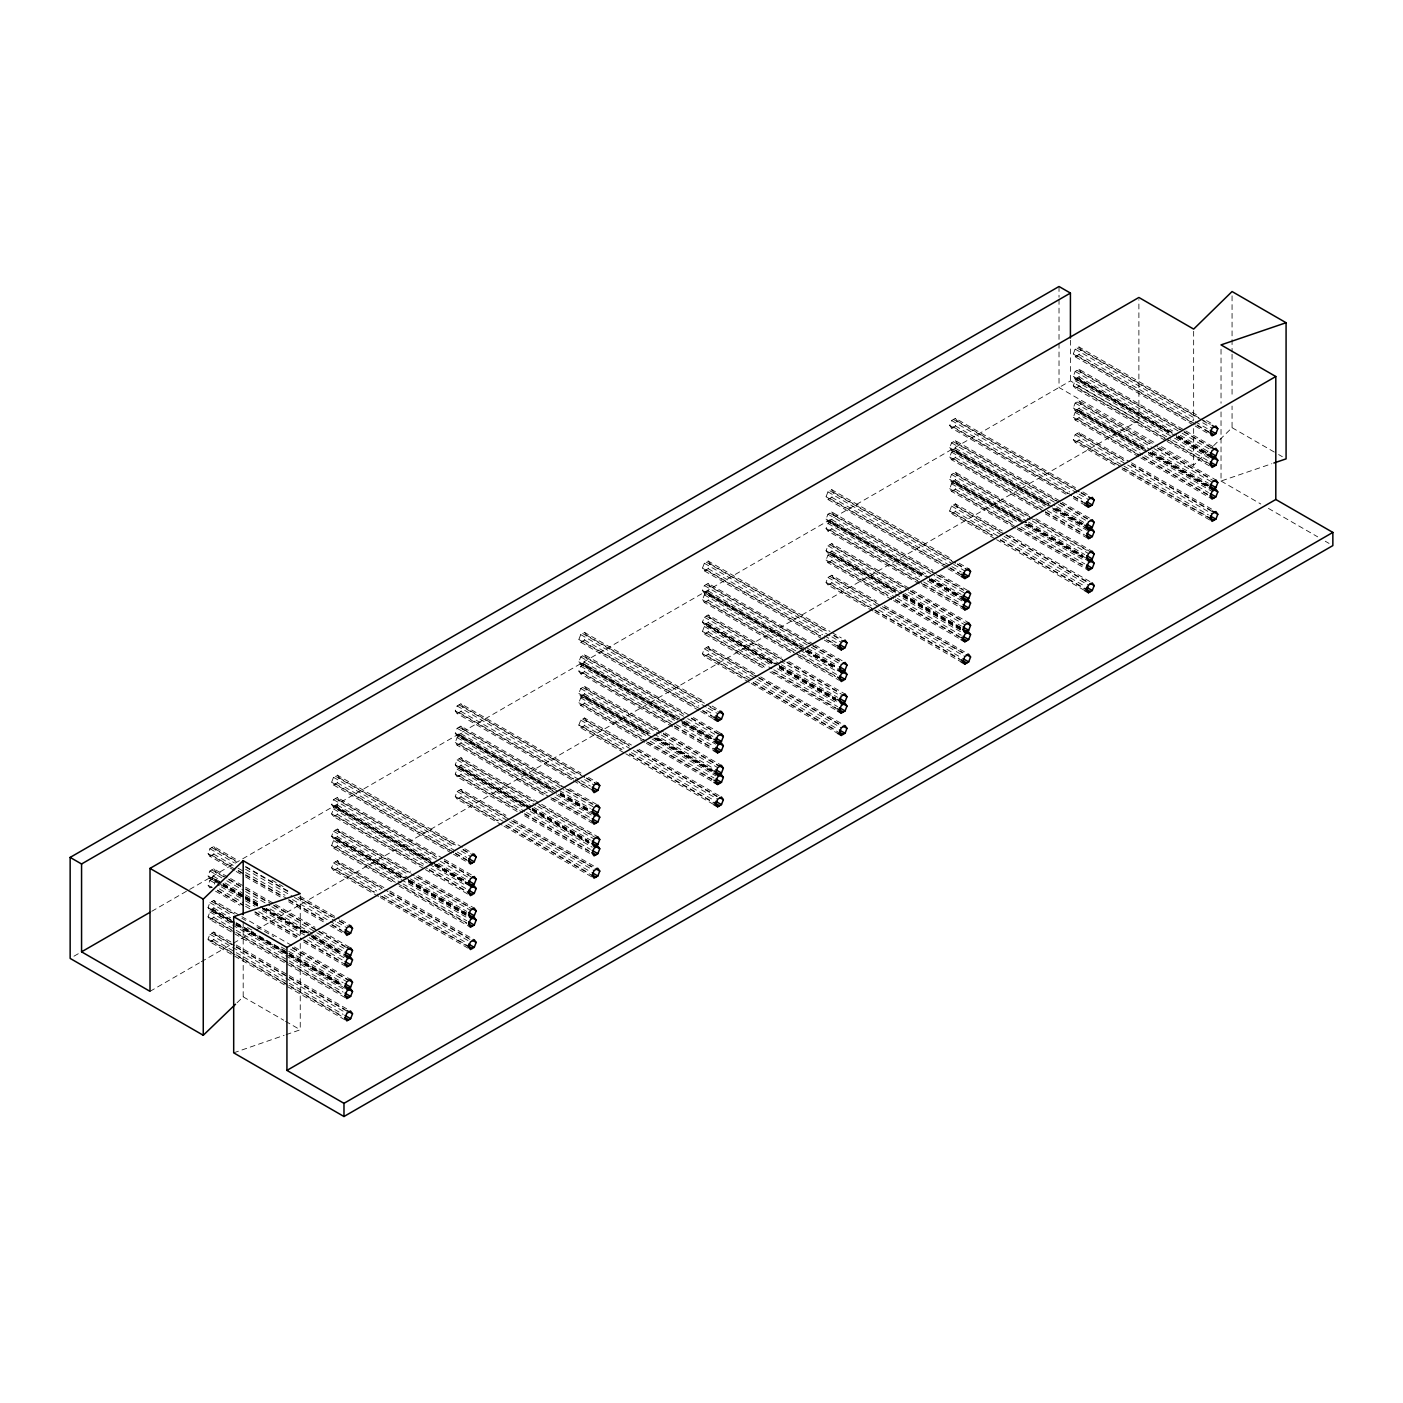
<?xml version="1.0" encoding="UTF-8"?>
<svg xmlns="http://www.w3.org/2000/svg" width="1403" height="1403" viewBox="0 0 1403 1403"><rect width="100%" height="100%" fill="white"/><g stroke="black" fill="none" stroke-linecap="round" stroke-linejoin="round"><path stroke-width="0.75" stroke-dasharray="5 3.75" d="M234.301 870.386L209.924 856.304L208.012 853.603L209.924 848.71L213.73 846.5L238.107 860.583M209.924 856.304L213.73 854.111L215.624 849.218L213.73 846.5M219.306 884.03L209.924 878.611L208.012 875.91L209.924 871.017L213.73 868.808L228.724 877.471M211.818 886.836L209.924 887.924L208.012 885.223L209.924 880.33L213.73 878.12L221.236 882.452M209.924 878.611L213.73 876.419L215.624 871.526L213.73 868.808M214.361 884.1L215.624 880.838L213.73 878.12M344.963 988.203L209.924 910.231L208.012 907.531L209.924 902.638L213.73 900.445L239.983 915.598M344.963 997.515L209.924 919.544L208.012 916.843L209.924 911.95L213.73 909.74L234.354 921.666M209.924 910.231L213.73 908.039L215.624 903.146L213.73 900.445M209.924 919.544L213.73 917.352L215.624 912.459L213.73 909.74M344.963 1019.823L209.924 941.851L208.012 939.151L209.924 934.258L213.73 932.066L234.354 943.973M209.924 941.851L213.73 939.659L215.624 934.766L213.73 932.066M451.696 853.164L333.528 784.943L331.634 782.243L333.528 777.332L337.334 775.14L462.99 847.693M333.528 784.943L337.334 782.751L339.228 777.841L337.334 775.14M432.931 864.651L333.528 807.251L331.634 804.55L333.528 799.64L337.334 797.448L442.366 858.092M423.566 868.545L333.528 816.564L331.634 813.863L333.528 808.952L337.334 806.76L434.86 863.073M333.528 807.251L337.334 805.059L339.228 800.166L337.334 797.448M333.528 816.564L337.334 814.371L339.228 809.461L337.334 806.76M401.048 877.857L333.528 838.871L331.634 836.17L333.528 831.26L337.334 829.068L410.483 871.298M391.665 881.75L333.528 848.184L331.634 845.483L333.528 840.572L337.334 838.38L408.606 879.541M333.528 838.871L337.334 836.679L339.228 831.786L337.334 829.068M333.528 848.184L337.334 845.991L339.228 841.081L337.334 838.38M378.547 896.482L333.528 870.491L331.634 867.791L333.528 862.88L337.334 860.688L387.982 889.923M333.528 870.491L337.334 868.299L339.228 863.406L337.334 860.688M571.547 779.63L457.132 713.583L455.238 710.883L457.132 705.972L460.938 703.78L580.982 773.088M457.132 713.583L460.938 711.391L462.85 706.481L460.938 703.78M556.553 793.291L457.132 735.891L455.238 733.19L457.132 728.28L460.938 726.088L562.217 784.558M543.417 795.01L457.132 745.203L455.238 742.503L457.132 737.592L460.938 735.4L558.464 791.713M457.132 735.891L460.938 733.699L462.85 728.788L460.938 726.088M457.132 745.203L460.938 743.011L462.85 738.101L460.938 735.4M524.652 806.497L457.132 767.511L455.238 764.81L457.132 759.9L460.938 757.708L539.717 803.182M517.163 811.478L457.132 776.824L455.238 774.123L457.132 769.212L460.938 767.02L530.334 807.093M457.132 767.511L460.938 765.319L462.85 760.408L460.938 757.708M457.132 776.824L460.938 774.631L462.85 769.721L460.938 767.02M502.151 825.122L457.132 799.131L455.238 796.43L457.132 791.52L460.938 789.328L505.957 815.318M457.132 799.131L460.938 796.939L462.85 792.029L460.938 789.328M698.904 710.444L580.737 642.223L578.843 639.505L580.737 634.612L584.542 632.42L704.587 701.71M580.737 642.223L584.542 640.014L586.454 635.121L584.542 632.42M674.527 718.669L580.737 664.531L578.843 661.813L580.737 656.92L584.542 654.727L691.451 716.442M672.651 726.894L580.737 673.843L578.843 671.125L580.737 666.232L584.542 664.04L682.086 720.335M580.737 664.531L584.542 662.339L586.454 657.428L584.542 654.727M580.737 673.843L584.542 671.634L586.454 666.741L584.542 664.04M652.009 737.294L580.737 696.151L578.843 693.433L580.737 688.54L584.542 686.348L663.321 731.822M644.521 742.275L580.737 705.463L578.843 702.745L580.737 697.852L584.542 695.66L650.203 733.559M580.737 696.151L584.542 693.959L586.454 689.048L584.542 686.348M580.737 705.463L584.542 703.254L586.454 698.361L584.542 695.66M623.879 752.674L580.737 727.771L578.843 725.053L580.737 720.16L584.542 717.968L631.438 745.028M580.737 727.771L584.542 725.579L586.454 720.668L584.542 717.968M822.509 639.066L704.359 570.846L702.447 568.145L704.359 563.252L708.164 561.042L830.067 631.438M704.359 570.846L708.164 568.653L710.058 563.76L708.164 561.042M803.761 650.554L704.359 593.153L702.447 590.453L704.359 585.56L708.164 583.367L813.196 643.995M790.626 652.29L704.359 602.466L702.447 599.765L704.359 594.872L708.164 592.662L805.69 648.975M704.359 593.153L708.164 590.961L710.058 586.068L708.164 583.367M704.359 602.466L708.164 600.274L710.058 595.381L708.164 592.662M771.878 663.759L704.359 624.791L702.447 622.073L704.359 617.18L708.164 614.988L781.313 657.218M762.495 667.67L704.359 634.086L702.447 631.385L704.359 626.492L708.164 624.282L779.437 665.443M704.359 624.791L708.164 622.581L710.058 617.688L708.164 614.988M704.359 634.086L708.164 631.894L710.058 627.001L708.164 624.282M749.36 682.384L704.359 656.411L702.447 653.693L704.359 648.8L708.164 646.608L758.795 675.843M704.359 656.411L708.164 654.201L710.058 649.308L708.164 646.608M946.131 567.706L827.963 499.486L826.051 496.785L827.963 491.874L831.769 489.682L951.795 558.99M827.963 499.486L831.769 497.293L833.663 492.383L831.769 489.682M921.736 575.949L827.963 521.793L826.051 519.092L827.963 514.199L831.769 511.99L933.048 570.477M964.878 610.165L827.963 531.106L826.051 528.405L827.963 523.494L831.769 521.302L929.295 577.615M827.963 521.793L831.769 519.601L833.663 514.708L831.769 511.99M827.963 531.106L831.769 528.913L833.663 524.003L831.769 521.302M895.482 592.399L827.963 553.413L826.051 550.713L827.963 545.82L831.769 543.61L910.547 589.102M891.729 599.555L827.963 562.726L826.051 560.025L827.963 555.114L831.769 552.922L901.164 592.995M827.963 553.413L831.769 551.221L833.663 546.328L831.769 543.61M827.963 562.726L831.769 560.534L833.663 555.623L831.769 552.922M872.982 611.024L827.963 585.033L826.051 582.333L827.963 577.44L831.769 575.23L876.77 601.221M827.963 585.033L831.769 582.841L833.663 577.948L831.769 575.23M1065.982 494.172L951.567 428.125L949.673 425.425L951.567 420.514L955.373 418.322L1075.417 487.63M951.567 428.125L955.373 425.933L957.267 421.023L955.373 418.322M1045.34 504.571L951.567 450.433L949.673 447.732L951.567 442.822L955.373 440.63L1060.405 501.274M1037.852 509.552L951.567 459.746L949.673 457.045L951.567 452.134L955.373 449.942L1049.146 504.08M951.567 450.433L955.373 448.241L957.267 443.33L955.373 440.63M951.567 459.746L955.373 457.553L957.267 452.643L955.373 449.942M1022.84 523.196L951.567 482.053L949.673 479.352L951.567 474.442L955.373 472.25L1028.522 514.48M1015.334 528.177L951.567 491.366L949.673 488.665L951.567 483.754L955.373 481.562L1026.645 522.705M951.567 482.053L955.373 479.861L957.267 474.951L955.373 472.25M951.567 491.366L955.373 489.173L957.267 484.263L955.373 481.562M994.709 538.577L951.567 513.673L949.673 510.973L951.567 506.062L955.373 503.87L1002.268 530.948M951.567 513.673L955.373 511.481L957.267 506.571L955.373 503.87M1193.339 424.986L1075.172 356.765L1073.277 354.047L1075.172 349.154L1078.977 346.962L1199.021 416.253M1075.172 356.765L1078.977 354.556L1080.889 349.663L1078.977 346.962M1168.962 433.211L1075.172 379.073L1073.277 376.372L1075.172 371.462L1078.977 369.27L1184.009 429.914M1165.209 440.349L1075.172 388.385L1073.277 385.667L1075.172 380.774L1078.977 378.582L1176.503 434.895M1075.172 379.073L1078.977 376.881L1080.889 371.97L1078.977 369.27M1075.172 388.385L1078.977 386.176L1080.889 381.283L1078.977 378.582M1146.444 451.836L1075.172 410.693L1073.277 407.992L1075.172 403.082L1078.977 400.89L1157.756 446.364M1138.938 456.817L1075.172 420.006L1073.277 417.287L1075.172 412.394L1078.977 410.202L1144.62 448.101M1075.172 410.693L1078.977 408.501L1080.889 403.59L1078.977 400.89M1075.172 420.006L1078.977 417.796L1080.889 412.903L1078.977 410.202M1114.561 465.042L1075.172 442.313L1073.277 439.613L1075.172 434.702L1078.977 432.51L1129.625 461.745M1075.172 442.313L1078.977 440.121L1080.889 435.211L1078.977 432.51M1161.403 446.61L1193.655 465.235L1212.087 447.206M1213.63 445.698L1232.062 427.687L1232.062 406.063M237.054 1002.759L243.193 996.831L243.193 921.21M73.938 956.215L79.638 952.935M151.77 911.301L1070.419 380.914L1138.885 420.426L1138.885 299.628M150.016 991.342L199.366 962.861M201.26 961.756L231.635 944.237M233.529 943.132L254.417 931.083M256.311 929.979L1138.885 420.426M233.687 1052.829L284.107 1035.361M286.124 1034.66L300.242 1029.784L300.242 943.342M1221.031 411.886L1221.031 481.036L1271.837 463.709M1232.062 427.687L1276.765 453.485M1278.624 454.554L1282.342 456.712M1206.527 420.584L1214.016 424.916M1080.889 349.663L1199.039 417.884M1200.915 418.971L1210.298 424.372M1077.083 348.049L1200.863 419.532M1202.739 420.602L1210.245 424.934M1075.172 349.154L1195.216 418.462M1202.722 422.794L1212.087 428.196M1078.977 354.556L1193.392 420.619M1195.268 421.707L1208.404 429.283M1077.083 355.661L1195.233 423.881M1197.11 424.969L1210.245 432.545M1073.277 354.047L1195.181 424.443M1197.057 425.53L1210.193 433.106M1195.216 426.056L1212.087 435.807M1185.886 430.984L1214.016 447.241M1080.889 371.97L1182.168 430.44M1184.044 431.528L1210.298 446.698M1077.083 370.357L1182.115 431.002M1183.992 432.089L1213.998 449.416M1075.172 371.462L1180.204 432.106M1182.08 433.194L1212.087 450.521M1078.977 376.881L1172.768 431.019M1180.256 435.351L1208.404 451.591M1178.38 435.965L1208.404 453.292M1077.083 377.968L1176.486 435.368M1178.362 436.438L1210.245 454.853M1073.277 376.372L1170.803 432.668M1178.31 436.999L1210.193 455.414M1080.889 381.283L1174.662 435.421M1176.538 436.508L1208.421 454.923M1077.083 379.669L1168.98 432.738M1176.486 437.07L1212.122 457.641M1176.451 437.543L1212.087 458.115M1075.172 380.774L1172.715 437.087M1174.574 438.157L1212.087 459.816M1078.977 386.176L1170.891 439.244M1172.768 440.332L1208.404 460.903M1077.083 387.281L1210.245 464.165M1073.277 385.667L1210.193 464.726M1167.086 441.436L1212.087 467.427M1153.827 442.243L1059.019 387.491L1059.019 342.367M1221.031 481.036L1260.823 504.01M1268.417 508.395L1317.68 536.84M1325.274 541.225L1329.062 543.417M1159.632 447.452L1215.892 479.931M1080.889 403.59L1150.285 443.664M1157.773 447.995L1210.298 478.318M1077.083 401.977L1150.232 444.225M1157.721 448.557L1213.998 481.036M1075.172 403.082L1152.073 447.487M1153.95 448.557L1212.087 482.141M1078.977 408.501L1150.25 449.644M1152.126 450.731L1208.404 483.211M1152.126 452.432L1208.404 484.912M1077.083 409.588L1144.602 448.574M1152.109 452.906L1210.245 486.473M1073.277 407.992L1148.303 451.292M1150.179 452.38L1210.193 487.034M1080.889 412.903L1142.779 448.644M1150.285 452.976L1208.421 486.543M1077.083 411.289L1146.479 451.363M1148.355 452.45L1212.122 489.261M1148.32 452.923L1212.087 489.735M1075.172 412.394L1140.814 450.293M1148.32 454.625L1212.087 491.436M1078.977 417.796L1142.744 454.625M1144.62 455.712L1208.404 492.523M1077.083 418.901L1140.849 455.712M1142.726 456.799L1210.245 495.785M1073.277 417.287L1140.797 456.273M1142.673 457.36L1210.193 496.346M1140.814 457.904L1212.087 499.047M1131.502 462.832L1214.016 510.482M1080.889 435.211L1124.013 460.114M1131.52 464.446L1210.298 509.938M1077.083 433.597L1123.961 460.675M1131.467 465.007L1213.998 512.656M1075.172 434.702L1125.82 463.937M1127.696 465.024L1212.087 513.761M1078.977 440.121L1122.119 465.024M1123.996 466.112L1208.404 514.831M1077.083 441.208L1122.084 467.199M1123.961 468.286L1210.245 518.093M1073.277 439.613L1120.173 466.673M1122.032 467.76L1210.193 518.654M1122.067 469.374L1212.087 521.355M1082.906 491.962L1090.412 496.294M957.267 421.023L1079.188 491.418M1081.064 492.488L1086.694 495.75M953.461 419.427L1079.135 491.979M1081.011 493.049L1086.641 496.311M951.567 420.514L1077.241 493.067M1079.117 494.154L1088.482 499.573M955.373 425.933L1069.787 491.979M1077.294 496.311L1084.782 500.643M953.461 427.021L1071.629 495.241M1073.505 496.329L1082.888 501.748M949.673 425.425L1071.576 495.803M1073.453 496.89L1086.588 504.466M1073.488 498.503L1084.729 505.01M1062.281 502.362L1092.288 519.689M957.267 443.33L1058.563 501.818M1060.422 502.888L1090.447 520.215M953.461 441.735L1058.511 502.362M1060.387 503.449L1090.394 520.776M951.567 442.822L1056.599 503.467M1058.476 504.554L1088.482 521.881M955.373 448.241L1054.775 505.624M1056.652 506.711L1084.782 522.951M1056.652 508.412L1082.906 523.582M953.461 449.328L1049.128 504.554M1056.634 508.886L1082.888 524.056M949.673 447.732L1052.829 507.29M1054.705 508.377L1086.588 526.774M957.267 452.643L1047.304 504.624M1054.81 508.956L1082.941 525.196M953.461 451.047L1051.005 507.342M1052.881 508.43L1082.888 525.757M1052.846 508.903L1084.729 527.318M951.567 452.134L1045.34 506.273M1052.846 510.604L1088.482 531.193M955.373 457.553L1045.393 509.535M1047.269 510.604L1084.782 532.263M953.461 458.641L1043.499 510.622M1045.375 511.709L1082.888 533.368M949.673 457.045L1043.446 511.183M1045.323 512.27L1086.588 536.086M1045.34 513.884L1088.482 538.787M1036.028 518.812L1092.288 551.309M957.267 474.951L1032.292 518.268M1034.169 519.356L1090.447 551.835M953.461 473.355L1090.394 552.396M951.567 474.442L1030.346 519.934M1032.222 521.004L1088.482 553.501M955.373 479.861L1026.645 521.004M1028.522 522.091L1084.782 554.571M1028.522 523.793L1082.906 555.202M953.461 480.948L1026.61 523.196M1028.487 524.266L1082.888 555.676M949.673 479.352L1020.946 520.495M1028.434 524.827L1086.588 558.394M957.267 484.263L1024.786 523.249M1026.663 524.336L1082.941 556.816M953.461 482.667L1019.122 520.566M1026.61 524.897L1082.888 557.377M1024.716 524.284L1088.482 561.095M951.567 483.754L1017.21 521.653M1024.716 525.985L1084.729 560.639M955.373 489.173L1013.51 522.74M1021.016 527.072L1084.782 563.883M953.461 490.261L1011.616 523.828M1019.122 528.159L1082.888 564.988M949.673 488.665L1015.316 526.563M1017.193 527.651L1086.588 567.706M1017.21 529.264L1088.482 570.407M1009.757 535.28L1092.288 582.929M957.267 506.571L1004.162 533.649M1006.039 534.736L1088.57 582.385M953.461 504.975L1004.11 534.21M1005.986 535.297L1090.394 584.016M951.567 506.062L1002.216 535.297M1004.092 536.384L1088.482 585.121M955.373 511.481L1000.392 537.472M1002.268 538.542L1084.782 586.191M953.461 512.569L992.85 535.315M1000.357 539.646L1082.888 587.296M949.673 510.973L992.798 535.876M1000.304 540.208L1086.588 590.014M996.586 539.664L1084.729 590.558M959.301 563.322L968.684 568.741M833.663 492.383L955.583 562.778M957.46 563.866L966.825 569.267M829.857 490.787L955.531 563.34M957.407 564.427L966.79 569.828M827.963 491.874L951.743 563.357M953.619 564.427L964.878 570.933M831.769 497.293L949.919 565.514M951.795 566.602L961.178 572.003M829.857 498.398L948.025 566.619M949.901 567.689L959.284 573.108M826.051 496.785L947.972 567.163M949.849 568.25L962.984 575.826M948.007 568.794L961.125 576.37M940.554 574.809L968.684 591.049M833.663 514.708L936.818 574.265M938.695 575.335L963.089 589.418M829.857 513.095L934.889 573.739M936.766 574.809L966.79 592.136M827.963 514.199L934.872 575.914M936.748 577.001L964.878 593.241M831.769 519.601L925.542 573.739M934.924 579.158L961.178 594.328M931.171 578.702L959.301 594.942M829.857 520.706L923.648 574.844M931.136 579.176L959.284 595.416M826.051 519.092L927.348 577.562M929.224 578.65L962.984 598.134M833.663 524.003L921.824 574.914M929.33 579.246L959.336 596.556M829.857 522.407L921.771 575.458M929.277 579.79L959.284 597.117M929.242 580.281L961.125 598.678M827.963 523.494L919.859 576.563M927.365 580.895L963.002 601.466M831.769 528.913L921.789 580.895M923.665 581.964L961.178 603.623M829.857 530.018L921.771 583.069M923.648 584.157L963.037 606.903M826.051 528.405L919.842 582.543M921.718 583.63L962.984 607.446M912.406 590.172L968.684 622.669M833.663 546.328L908.688 589.628M910.565 590.716L963.089 621.038M829.857 544.715L908.635 590.189M910.512 591.277L966.79 623.756M827.963 545.82L901.112 588.05M908.618 592.382L964.878 624.861M831.769 551.221L903.041 592.364M904.917 593.451L961.178 625.948M903.041 594.083L961.178 627.65M829.857 552.326L901.129 593.469M903.006 594.556L963.037 629.21M826.051 550.713L895.447 590.786M902.953 595.118L962.984 629.754M833.663 555.623L895.552 591.364M903.058 595.696L961.213 629.263M829.857 554.027L895.5 591.926M903.006 596.257L964.913 631.999M902.988 596.731L964.878 632.472M827.963 555.114L893.606 593.031M895.482 594.1L961.125 631.999M831.769 560.534L895.535 597.345M897.411 598.432L961.178 635.243M829.857 561.638L893.641 598.45M895.5 599.537L959.284 636.348M826.051 560.025L887.959 595.766M895.447 600.081L962.984 639.066M893.606 600.624L961.125 639.61M884.276 605.552L968.684 654.289M833.663 577.948L876.805 602.852M884.311 607.183L963.089 652.658M829.857 576.335L880.505 605.57M882.382 606.657L966.79 655.376M827.963 577.44L878.594 606.675M880.47 607.745L964.878 656.481M831.769 582.841L871.158 605.587M878.646 609.919L961.178 657.569M829.857 583.946L872.999 608.849M874.876 609.937L959.284 658.656M826.051 582.333L872.947 609.411M874.823 610.48L962.984 661.374M874.858 612.111L961.125 661.918M831.944 632.525L841.326 637.927M710.058 563.76L826.349 630.894M833.856 635.226L839.468 638.47M706.253 562.147L826.297 631.455M833.803 635.787L843.168 641.189M704.359 563.252L830.015 635.805M831.891 636.874L841.274 642.293M708.164 568.653L822.561 634.717M824.438 635.787L837.573 643.381M706.253 569.758L820.667 635.805M828.173 640.136L835.679 644.468M702.447 568.145L824.368 638.54M826.244 639.61L839.362 647.204M824.385 640.154L837.521 647.73M815.073 645.082L845.08 662.409M710.058 586.068L811.337 644.538M813.214 645.626L839.468 660.778M706.253 584.455L843.168 663.514M704.359 585.56L809.391 646.204M811.267 647.274L841.274 664.601M708.164 590.961L805.69 647.274M807.567 648.361L837.573 665.688M807.567 650.063L835.697 666.302M706.253 592.066L805.655 649.449M807.532 650.536L835.679 666.776M702.447 590.453L799.991 646.765M807.479 651.097L839.362 669.512M710.058 595.381L803.831 649.519M805.708 650.606L835.714 667.933M706.253 593.767L803.779 650.08M805.655 651.167L835.679 668.494M805.638 651.641L835.644 668.968M704.359 594.872L798.132 649.01M800.008 650.098L835.644 670.669M708.164 600.274L800.061 653.342M801.937 654.412L837.573 675.001M706.253 601.378L798.167 654.429M800.043 655.517L835.679 676.088M702.447 599.765L794.361 652.833M796.238 653.903L835.627 676.649M798.132 656.622L839.397 680.437M788.802 661.55L845.08 694.029M710.058 617.688L785.084 661.006M786.96 662.076L839.468 692.398M706.253 616.075L785.031 661.567M786.908 662.637L843.168 695.134M704.359 617.18L841.274 696.221M708.164 622.581L779.437 663.742M781.313 664.812L837.573 697.309M781.313 666.53L835.697 697.922M706.253 623.686L777.525 664.829M779.402 665.916L835.679 698.396M702.447 622.073L777.472 665.39M779.349 666.478L839.362 701.132M710.058 627.001L771.948 662.725M779.454 667.056L835.714 699.553M706.253 625.387L771.896 663.286M779.402 667.618L835.679 700.115M779.384 668.091L839.397 702.745M704.359 626.492L770.001 664.391M777.508 668.722L835.644 702.289M708.164 631.894L771.931 668.722M773.807 669.792L837.573 706.621M706.253 632.999L764.389 666.565M773.772 671.984L835.679 707.708M702.447 631.385L764.354 667.126M771.843 671.458L839.362 710.444M770.001 672.002L837.521 710.97M760.672 676.912L845.08 725.649M710.058 649.308L756.954 676.369M758.83 677.456L839.468 724.018M706.253 647.695L756.901 676.93M758.777 678.017L843.168 726.754M704.359 648.8L754.989 678.035M756.866 679.122L841.274 727.841M708.164 654.201L753.165 680.192M755.042 681.279L837.573 728.929M706.253 655.306L751.271 681.297M753.148 682.384L835.679 730.016M702.447 653.693L745.589 678.596M753.095 682.928L839.362 732.752M751.236 683.471L837.521 733.278M712.093 706.042L721.475 711.461M586.454 635.121L704.622 703.341M706.481 704.429L715.863 709.83M582.648 633.507L702.693 702.815M710.181 707.147L719.564 712.566M580.737 634.612L706.41 707.165M708.287 708.252L717.67 713.653M584.542 640.014L698.957 706.077M706.463 710.409L713.969 714.741M582.648 641.118L700.816 709.339M702.693 710.427L712.058 715.828M578.843 639.505L695.134 706.656M702.64 710.988L715.758 718.564M700.781 711.514L713.917 719.108M693.328 717.529L721.475 733.769M586.454 657.428L683.98 713.741M691.486 718.073L719.616 734.313M582.648 655.815L683.927 714.302M691.433 718.634L719.564 734.874M580.737 656.92L685.786 717.564M687.663 718.652L717.67 735.961M584.542 662.339L683.962 719.721M685.839 720.809L713.969 737.049M683.962 721.423L712.093 737.662M582.648 663.426L682.051 720.826M683.927 721.896L712.058 738.153M578.843 661.813L678.245 719.213M680.122 720.3L712.005 738.697M586.454 666.741L676.474 718.722M683.98 723.054L712.11 739.293M582.648 665.127L680.174 721.44M682.051 722.527L712.058 739.855M682.033 723.001L712.04 740.328M580.737 666.232L674.527 720.37M682.033 724.702L715.793 744.204M584.542 671.634L674.58 723.615M676.456 724.702L713.969 746.361M582.648 672.739L672.668 724.72M674.545 725.807L712.058 747.448M578.843 671.125L672.616 725.281M674.492 726.351L715.758 750.184M674.527 727.982L713.917 750.728M665.197 732.91L721.475 765.389M586.454 689.048L661.479 732.366M663.356 733.453L719.616 765.933M582.648 687.435L661.427 732.927M663.303 733.997L719.564 766.494M580.737 688.54L659.515 734.015M661.392 735.102L717.67 767.581M584.542 693.959L652.062 732.927M653.938 734.015L713.969 768.669M657.691 737.89L712.093 769.282M582.648 695.046L648.291 732.945M657.674 738.364L712.058 769.773M578.843 693.433L648.239 733.506M655.745 737.838L715.758 772.492M586.454 698.361L648.344 734.102M655.85 738.434L712.11 770.913M582.648 696.747L652.044 736.821M653.921 737.908L712.058 771.475M653.886 738.381L713.917 773.035M580.737 697.852L650.15 737.908M652.009 738.995L715.793 775.824M584.542 703.254L642.697 736.838M650.203 741.17L713.969 777.981M582.648 704.359L646.415 741.17M648.291 742.257L712.058 779.086M578.843 702.745L715.758 781.804M646.397 743.362L713.917 782.348M638.944 749.36L721.475 797.009M586.454 720.668L629.596 745.572M637.085 749.904L719.616 797.553M582.648 719.055L629.544 746.133M637.032 750.465L719.564 798.114M580.737 720.16L631.385 749.395M633.262 750.482L717.67 799.201M584.542 725.579L623.932 748.308M631.438 752.639L712.093 799.201M582.648 726.666L622.038 749.412M629.544 753.744L712.058 801.394M578.843 725.053L621.985 749.974M629.491 754.305L715.758 804.112M625.756 753.762L713.917 804.656M588.488 777.42L597.853 782.821M462.85 706.481L584.753 776.876M586.629 777.946L596.012 783.365M459.044 704.885L584.7 777.42M586.577 778.507L595.959 783.926M457.132 705.972L577.177 775.28M584.683 779.612L594.048 785.031M460.938 711.391L579.106 779.612M580.982 780.682L590.365 786.101M459.044 712.478L573.459 778.542M575.318 779.612L588.453 787.206M455.238 710.883L577.142 781.261M579.018 782.348L592.154 789.924M573.424 780.717L588.436 789.38M569.723 788.889L597.853 805.129M462.85 728.788L566.005 788.346M567.882 789.433L592.259 803.516M459.044 727.192L564.076 787.82M565.953 788.907L595.959 806.234M457.132 728.28L564.041 790.012M565.918 791.099L594.048 807.339M460.938 733.699L590.365 808.409M560.341 792.783L588.488 809.04M459.044 734.786L552.817 788.942M560.323 793.274L588.453 809.513M455.238 733.19L552.764 789.486M560.271 793.817L592.154 812.232M462.85 738.101L552.87 790.082M560.376 794.414L588.506 810.653M459.044 736.505L552.817 790.643M560.323 794.975L588.453 811.215M558.412 794.361L592.189 813.863M457.132 737.592L554.676 793.905M556.553 794.992L592.189 815.564M460.938 743.011L547.223 792.818M554.729 797.15L590.365 817.721M459.044 744.099L545.311 793.923M552.817 798.254L588.453 818.826M455.238 742.503L549.011 796.641M550.888 797.728L592.154 821.544M550.923 799.342L592.189 823.175M541.593 804.27L597.853 836.749M462.85 760.408L534.122 801.569M535.999 802.639L592.259 835.136M459.044 758.813L532.193 801.043M539.681 805.375L595.959 837.854M457.132 759.9L535.911 805.392M537.787 806.462L594.048 838.959M460.938 765.319L532.211 806.462M534.087 807.549L590.365 840.029M532.211 808.163L588.488 840.66M459.044 766.406L530.316 807.567M532.193 808.637L588.453 841.134M455.238 764.81L530.264 808.128M532.14 809.198L592.154 843.852M462.85 769.721L530.369 808.707M532.246 809.794L588.506 842.274M459.044 768.125L530.316 809.268M532.193 810.355L588.453 842.835M526.528 807.584L588.436 843.308M457.132 769.212L522.775 807.111M530.281 811.443L592.189 847.184M460.938 774.631L524.704 811.443M526.581 812.53L590.365 849.341M459.044 775.719L522.81 812.547M524.687 813.617L588.453 850.446M455.238 774.123L517.128 809.847M524.634 814.178L592.154 853.164M524.652 815.809L592.189 854.795M513.463 819.65L597.853 868.387M462.85 792.029L505.974 816.932M513.48 821.264L592.259 866.756M459.044 790.433L509.675 819.668M511.551 820.755L595.959 869.474M457.132 791.52L507.781 820.755M509.657 821.842L594.048 870.579M460.938 796.939L505.957 822.93M507.833 823.999L590.365 871.649M459.044 798.026L498.433 820.773M505.922 825.104L588.453 872.754M455.238 796.43L498.381 821.334M505.869 825.665L592.154 875.472M504.028 826.209L592.189 877.103M464.867 848.78L474.249 854.199M339.228 777.841L455.519 844.992M463.025 849.324L472.408 854.725M335.44 776.245L455.466 845.535M462.972 849.867L470.479 854.199M333.528 777.332L453.572 846.64M461.078 850.972L470.443 856.391M337.334 782.751L455.501 850.972M457.378 852.059L466.743 857.461M335.44 783.839L453.59 852.059M455.466 853.147L466.725 859.653M331.634 782.243L453.537 852.621M455.414 853.708L468.549 861.284M453.572 854.252L470.443 864.002M444.242 859.18L474.249 876.507M339.228 800.166L436.771 856.461M444.26 860.793L468.655 874.876M335.44 798.553L436.719 857.023M444.225 861.354L472.355 877.594M333.528 799.64L438.56 860.285M440.437 861.372L470.443 878.699M337.334 805.059L431.107 859.197M438.613 863.529L466.743 879.769M436.736 864.16L466.743 881.487M335.44 806.164L434.842 863.546M436.719 864.634L468.602 883.048M331.634 804.55L432.913 863.02M434.79 864.108L468.549 883.592M339.228 809.461L433.018 863.617M434.895 864.686L466.778 883.101M335.44 807.865L432.966 864.178M434.842 865.248L470.479 885.819M434.807 865.721L470.443 886.31M333.528 808.952L427.301 863.108M429.178 864.178L466.69 885.837M337.334 814.371L423.618 864.178M431.107 868.51L466.743 889.081M335.44 815.459L427.336 868.527M429.213 869.614L468.602 892.343M331.634 813.863L421.654 865.844M429.16 870.176L468.549 892.904M425.442 869.632L470.443 895.623M417.989 875.63L474.249 908.127M339.228 831.786L410.5 872.929M418.006 877.261L468.655 906.496M335.44 830.173L414.201 875.647M416.077 876.735L472.355 909.214M333.528 831.26L406.677 873.508M414.183 877.84L470.443 910.319M337.334 836.679L408.606 877.822M410.483 878.909L466.743 911.389M410.483 880.61L466.743 913.107M335.44 837.784L406.712 878.927M408.571 880.014L466.725 913.581M331.634 836.17L406.66 879.488M408.536 880.575L468.549 915.212M339.228 841.081L401.135 876.822M408.624 881.154L466.778 914.721M335.44 839.485L401.083 877.384M408.571 881.715L470.479 917.439M408.554 882.189L470.443 917.93M333.528 840.572L399.171 878.471M401.048 879.558L466.69 917.457M337.334 845.991L401.1 882.803M402.977 883.89L466.743 920.701M335.44 847.096L395.453 881.733M402.959 886.065L466.725 922.893M331.634 845.483L395.4 882.294M397.277 883.381L466.673 923.455M399.171 886.082L470.443 927.243M389.841 891.01L474.249 939.747M339.228 863.406L388 891.554M389.876 892.641L468.655 938.116M335.44 861.793L382.317 888.871M389.824 893.202L472.355 940.834M333.528 862.88L380.423 889.958M387.929 894.29L470.443 941.939M337.334 868.299L376.723 891.045M384.229 895.377L466.743 943.009M335.44 869.404L374.811 892.133M382.317 896.464L468.602 946.288M331.634 867.791L378.512 894.868M380.388 895.938L468.549 946.832M380.423 897.569L470.443 949.55M271.866 880.084L283.125 886.573M299.996 896.324L339.386 919.053M341.262 920.14L350.645 925.559M215.624 849.218L236.265 861.126M245.63 866.545L290.649 892.518M300.032 897.938L337.544 919.596M339.421 920.684L345.05 923.928M211.818 847.605L236.213 861.688M245.578 867.089L290.596 893.08M298.102 897.411L331.862 916.913M339.368 921.245L348.751 926.646M209.924 848.71L234.301 862.775M245.56 869.281L292.455 896.342M294.332 897.429L335.58 921.262M337.457 922.332L346.839 927.751M213.73 854.111L236.23 867.107M238.107 868.194L243.736 871.438M245.613 872.526L285.002 895.254M292.508 899.586L333.756 923.42M335.633 924.507L343.139 928.839M211.818 855.216L230.583 866.037M238.089 870.369L243.701 873.613M245.578 874.7L286.843 898.534M288.72 899.604L324.356 920.175M331.862 924.507L341.245 929.926M208.012 853.603L243.648 874.174M245.525 875.262L281.161 895.833M288.667 900.165L324.303 920.736M331.809 925.068L344.945 932.662M236.178 871.473L243.684 875.805M245.56 876.875L281.196 897.464M288.702 901.796L328.092 924.524M329.968 925.612L344.963 934.275M230.601 878.559L243.736 886.135M245.613 887.222L273.743 903.462M275.619 904.549L315.009 927.295M322.515 931.627L350.645 947.867M215.624 871.526L226.883 878.015M228.759 879.102L243.754 887.766M245.63 888.853L271.901 904.006M273.778 905.093L316.903 929.996M318.779 931.083L345.05 946.236M211.818 869.913L226.83 878.576M228.707 879.663L243.701 888.327M245.578 889.414L266.219 901.322M273.725 905.654L316.85 930.557M318.727 931.645L348.751 948.972M209.924 871.017L224.918 879.681M226.795 880.751L243.684 890.502M245.56 891.589L269.937 905.672M271.814 906.741L314.956 931.645M316.832 932.732L346.839 950.059M213.73 876.419L217.483 878.594M224.971 882.925L243.736 893.746M245.613 894.833L260.607 903.497M269.99 908.916L313.132 933.819M315.009 934.907L343.139 951.146M223.095 883.539L243.736 895.447M245.613 896.535L258.748 904.111M266.237 908.442L341.262 951.76M211.818 877.524L221.2 882.943M223.077 884.013L243.701 895.938M245.578 897.008L258.713 904.584M266.219 908.916L311.238 934.907M313.115 935.994L341.245 952.234M208.012 875.91L221.148 883.487M223.024 884.574L243.648 896.482M245.525 897.569L262.414 907.32M264.29 908.407L311.185 935.468M313.062 936.555L344.945 954.969M215.624 880.838L221.253 884.083M223.13 885.17L243.754 897.078M245.63 898.166L260.642 906.829M262.519 907.899L309.414 934.977M311.291 936.064L341.297 953.391M211.818 879.225L221.2 884.644M223.077 885.714L243.701 897.639M245.578 898.709L260.59 907.373M262.466 908.46L309.361 935.538M311.238 936.625L341.245 953.935M221.183 885.118L243.684 898.113M245.56 899.2L260.555 907.864M262.431 908.934L303.697 932.767M313.079 938.169L344.963 956.583M209.924 880.33L219.306 885.731M221.183 886.819L243.684 899.814M245.56 900.901L254.943 906.303M262.431 910.635L307.45 936.625M309.326 937.713L344.963 958.284M219.359 888.976L243.736 903.058M245.613 904.146L251.242 907.39M258.748 911.722L299.996 935.538M307.503 939.87L343.139 960.459M217.447 890.081L243.701 905.233M245.578 906.32L253.084 910.652M254.96 911.74L301.855 938.817M303.732 939.887L341.245 961.546M208.012 885.223L215.518 889.555M217.395 890.642L243.648 905.794M254.908 912.301L301.803 939.361M303.679 940.448L344.945 964.282M215.553 891.186L239.931 905.251M254.943 913.914L296.208 937.748M303.697 942.079L344.963 965.895M241.86 916.685L292.508 945.92M294.384 947.007L350.645 979.487M215.624 903.146L234.389 913.967M241.877 918.299L245.63 920.473M256.889 926.962L273.778 936.713M292.526 947.534L348.803 980.031M211.818 901.533L232.46 913.441M292.473 948.095L348.751 980.592M209.924 902.638L232.424 915.633M290.579 949.2L346.839 981.679M213.73 908.039L230.601 917.79M247.489 927.541L254.995 931.873M281.249 947.025L286.878 950.269M288.755 951.357L343.139 982.766M236.23 922.736L341.262 983.38M211.818 909.144L234.336 922.139M236.213 923.227L341.245 983.854M208.012 907.531L344.945 986.59M215.624 912.459L234.389 923.279M236.265 924.367L341.297 985.011M211.818 910.845L234.336 923.84M236.213 924.928L341.245 985.555M209.924 911.95L344.963 989.904M213.73 917.352L234.354 929.26M236.23 930.347L343.139 992.079M211.818 918.456L234.336 931.452M236.213 932.521L341.245 993.166M208.012 916.843L344.945 995.902M236.23 945.043L350.645 1011.107M215.624 934.766L234.389 945.587M236.265 946.674L345.05 1009.476M211.818 933.153L234.336 946.148M236.213 947.235L348.751 1012.212M209.924 934.258L346.839 1013.299M213.73 939.659L234.354 951.567M236.23 952.655L343.139 1014.387M211.818 940.764L234.336 953.759M236.213 954.847L341.245 1015.474M208.012 939.151L344.945 1018.21M243.193 996.831L283.687 1020.209M285.528 1021.279L300.242 1029.784M1232.062 295.858L1232.062 352.048M1232.062 354.205L1232.062 397.435M1221.031 349.224L1221.031 403.24M1193.655 331.248L1193.655 419.848M1193.655 428.494L1193.655 465.235M1070.419 340.21L1070.419 380.914M1059.019 286.493L1059.019 297.243M1059.019 299.383L1059.019 340.21M300.242 895.798L300.242 934.696"/><path stroke-width="1.5" d="M350.645 933.17L352.539 928.26L350.645 925.559L346.839 927.751L344.945 932.662L346.839 935.363L350.645 933.17L345.015 929.908M350.645 955.478L352.539 950.568L350.645 947.867L346.839 950.059L344.945 954.969L346.839 957.67L350.645 955.478L345.015 952.216M350.645 964.79L352.539 959.88L350.645 957.179L346.839 959.371L344.945 964.282L346.839 966.983L350.645 964.79L345.015 961.529M350.645 987.098L352.539 982.188L350.645 979.487L346.839 981.679L344.945 986.59L346.839 989.29L350.645 987.098L345.015 983.836M350.645 996.411L352.539 991.5L350.645 988.799L346.839 990.992L344.945 995.902L346.839 998.603L350.645 996.411L345.015 993.149M350.645 1018.718L352.539 1013.808L350.645 1011.107L346.839 1013.299L344.945 1018.21L346.839 1020.91L350.645 1018.718L345.015 1015.456M474.249 861.793L476.161 856.9L474.249 854.199L470.443 856.391L468.549 861.284L470.443 864.002L474.249 861.793L468.62 858.548M474.249 884.1L476.161 879.207L474.249 876.507L470.443 878.699L468.549 883.592L470.443 886.31L474.249 884.1L468.62 880.856M474.249 893.413L476.161 888.52L474.249 885.819L470.443 888.011L468.549 892.904L470.443 895.623L474.249 893.413L468.62 890.168M474.249 915.721L476.161 910.828L474.249 908.127L470.443 910.319L468.549 915.212L470.443 917.93L474.249 915.721L468.62 912.476M474.249 925.033L476.161 920.14L474.249 917.439L470.443 919.631L468.549 924.524L470.443 927.243L474.249 925.033L468.62 921.789M474.249 947.341L476.161 942.448L474.249 939.747L470.443 941.939L468.549 946.832L470.443 949.55L474.249 947.341L468.62 944.096M597.853 790.433L599.765 785.54L597.853 782.821L594.048 785.031L592.154 789.924L594.048 792.625L597.853 790.433L592.241 787.188M597.853 812.74L599.765 807.847L597.853 805.129L594.048 807.339L592.154 812.232L594.048 814.933L597.853 812.74L592.241 809.496M597.853 822.053L599.765 817.16L597.853 814.441L594.048 816.651L592.154 821.544L594.048 824.245L597.853 822.053L592.241 818.808M597.853 844.36L599.765 839.468L597.853 836.749L594.048 838.959L592.154 843.852L594.048 846.553L597.853 844.36L592.241 841.116M597.853 853.673L599.765 848.78L597.853 846.062L594.048 848.271L592.154 853.164L594.048 855.865L597.853 853.673L592.241 850.428M597.853 875.981L599.765 871.088L597.853 868.387L594.048 870.579L592.154 875.472L594.048 878.173L597.853 875.981L592.241 872.736M721.475 719.073L723.369 714.162L721.475 711.461L717.67 713.653L715.758 718.564L717.67 721.265L721.475 719.073L715.846 715.828M721.475 741.38L723.369 736.487L721.475 733.769L717.67 735.961L715.758 740.872L717.67 743.572L721.475 741.38L715.846 738.136M721.475 750.693L723.369 745.782L721.475 743.081L717.67 745.274L715.758 750.184L717.67 752.885L721.475 750.693L715.846 747.448M721.475 773L723.369 768.107L721.475 765.389L717.67 767.581L715.758 772.492L717.67 775.193L721.475 773L715.846 769.756M721.475 782.313L723.369 777.402L721.475 774.702L717.67 776.894L715.758 781.804L717.67 784.505L721.475 782.313L715.846 779.068M721.475 804.62L723.369 799.728L721.475 797.009L717.67 799.201L715.758 804.112L717.67 806.813L721.475 804.62L715.846 801.376M845.08 647.712L846.974 642.802L845.08 640.101L841.274 642.293L839.362 647.204L841.274 649.905L845.08 647.712L839.45 644.451M845.08 670.02L846.974 665.11L845.08 662.409L841.274 664.601L839.362 669.512L841.274 672.212L845.08 670.02L839.45 666.776M845.08 679.333L846.974 674.422L845.08 671.721L841.274 673.914L839.362 678.824L841.274 681.525L845.08 679.333L839.45 676.071M845.08 701.64L846.974 696.73L845.08 694.029L841.274 696.221L839.362 701.132L841.274 703.832L845.08 701.64L839.45 698.396M845.08 710.953L846.974 706.042L845.08 703.341L841.274 705.534L839.362 710.444L841.274 713.145L845.08 710.953L839.45 707.691M845.08 733.26L846.974 728.35L845.08 725.649L841.274 727.841L839.362 732.752L841.274 735.453L845.08 733.26L839.45 730.016M968.684 576.335L970.578 571.442L968.684 568.741L964.878 570.933L962.984 575.826L964.878 578.545L968.684 576.335L963.054 573.09M968.684 598.66L970.578 593.75L968.684 591.049L964.878 593.241L962.984 598.134L964.878 600.852L968.684 598.66L963.054 595.398M968.684 607.955L970.578 603.062L968.684 600.361L964.878 602.553L962.984 607.446L964.878 610.165L968.684 607.955L963.054 604.711M968.684 630.28L970.578 625.37L968.684 622.669L964.878 624.861L962.984 629.754L964.878 632.472L968.684 630.28L963.054 627.018M968.684 639.575L970.578 634.682L968.684 631.981L964.878 634.174L962.984 639.066L964.878 641.785L968.684 639.575L963.054 636.331M968.684 661.9L970.578 656.99L968.684 654.289L964.878 656.481L962.984 661.374L964.878 664.093L968.684 661.9L963.054 658.638M1092.288 504.975L1094.2 500.082L1092.288 497.364L1088.482 499.573L1086.588 504.466L1088.482 507.167L1092.288 504.975L1086.659 501.73M1092.288 527.282L1094.2 522.39L1092.288 519.689L1088.482 521.881L1086.588 526.774L1088.482 529.475L1092.288 527.282L1086.659 524.038M1092.288 536.595L1094.2 531.702L1092.288 528.984L1088.482 531.193L1086.588 536.086L1088.482 538.787L1092.288 536.595L1086.659 533.35M1092.288 558.903L1094.2 554.01L1092.288 551.309L1088.482 553.501L1086.588 558.394L1088.482 561.095L1092.288 558.903L1086.659 555.658M1092.288 568.215L1094.2 563.322L1092.288 560.604L1088.482 562.813L1086.588 567.706L1088.482 570.407L1092.288 568.215L1086.659 564.971M1092.288 590.523L1094.2 585.63L1092.288 582.929L1088.482 585.121L1086.588 590.014L1088.482 592.732L1092.288 590.523L1086.659 587.278M1215.892 433.615L1217.804 428.704L1215.892 426.003L1212.087 428.196L1210.193 433.106L1212.087 435.807L1215.892 433.615L1210.263 430.37M1215.892 455.922L1217.804 451.029L1215.892 448.311L1212.087 450.521L1210.193 455.414L1212.087 458.115L1215.892 455.922L1210.263 452.678M1215.892 465.235L1217.804 460.324L1215.892 457.624L1212.087 459.816L1210.193 464.726L1212.087 467.427L1215.892 465.235L1210.263 461.99M1215.892 487.542L1217.804 482.65L1215.892 479.931L1212.087 482.141L1210.193 487.034L1212.087 489.735L1215.892 487.542L1210.263 484.298M1215.892 496.855L1217.804 491.944L1215.892 489.244L1212.087 491.436L1210.193 496.346L1212.087 499.047L1215.892 496.855L1210.263 493.61M1215.892 519.163L1217.804 514.27L1215.892 511.551L1212.087 513.761L1210.193 518.654L1212.087 521.355L1215.892 519.163L1210.263 515.918M1070.419 338.07L1070.419 293.069L1059.019 286.493L70.15 857.408L70.15 958.407L203.26 1035.274L203.26 899.13L243.193 860.688L300.242 893.641L233.687 916.685L233.687 1052.829L343.981 1116.507L1332.85 545.592L1332.85 532.421L1275.801 499.486L286.931 1070.401L286.931 947.428L1275.801 376.513L1275.801 499.486M203.26 1035.274L235.529 1004.232M70.15 857.408L81.567 863.985L1070.419 293.069M81.567 863.985L81.567 951.83L150.016 991.342L150.016 868.387L1138.885 297.471L1193.655 329.091L1232.062 291.543L1286.077 322.725L1286.077 458.869L1273.871 463.025M81.567 951.83L149.893 912.371M286.931 1070.401L343.981 1103.337L1332.85 532.421M1286.077 322.725L1221.031 344.892L1275.801 376.513M1212.174 425.46L1217.804 428.704M1210.245 432.545L1213.998 434.72M1212.174 447.767L1217.804 451.029M1210.245 454.853L1213.998 457.027M1214.051 458.167L1217.804 460.324M1210.245 464.165L1213.998 466.34M1214.051 480.475L1217.804 482.65M1210.245 486.473L1213.998 488.647M1212.174 488.7L1217.804 491.944M1210.245 495.785L1213.998 497.96M1212.174 511.008L1217.804 514.27M1210.245 518.093L1213.998 520.267M1088.57 496.82L1094.2 500.082M1084.765 502.835L1090.394 506.08M1084.729 505.01L1088.482 507.167M1090.447 520.215L1094.2 522.39M1084.765 525.143L1090.394 528.387M1090.447 529.527L1094.2 531.702M1084.729 527.318L1088.482 529.475M1086.641 535.525L1090.394 537.7M1090.447 551.835L1094.2 554.01M1086.641 557.833L1090.394 560.007M1088.57 560.06L1094.2 563.322M1086.641 567.145L1090.394 569.32M1090.447 583.455L1094.2 585.63M1084.765 588.383L1090.394 591.628M1084.729 590.558L1088.482 592.732M966.825 569.267L970.578 571.442M961.16 574.195L966.79 577.44M961.125 576.37L964.878 578.545M966.825 591.592L970.578 593.75M961.16 596.503L966.79 599.747M966.825 600.887L970.578 603.062M961.125 598.678L964.878 600.852M963.037 606.903L966.79 609.06M966.825 623.213L970.578 625.37M963.037 629.21L966.79 631.368M966.825 632.507L970.578 634.682M961.16 637.436L966.79 640.68M961.125 639.61L964.878 641.785M966.825 654.833L970.578 656.99M961.16 659.743L966.79 662.988M961.125 661.918L964.878 664.093M843.221 640.645L846.974 642.802M837.538 645.555L843.168 648.8M837.521 647.73L841.274 649.905M843.221 662.953L846.974 665.11M839.415 668.95L843.168 671.108M843.221 672.265L846.974 674.422M837.521 670.038L841.274 672.212M837.538 677.175L843.168 680.42M843.221 694.573L846.974 696.73M837.538 699.483L843.168 702.728M843.221 703.885L846.974 706.042M837.538 708.796L843.168 712.04M837.521 710.97L841.274 713.145M843.221 726.193L846.974 728.35M839.415 732.191L843.168 734.348M837.521 733.278L841.274 735.453M719.616 712.005L723.369 714.162M713.934 716.915L719.564 720.16M713.917 719.108L717.67 721.265M719.616 734.313L723.369 736.487M713.934 739.223L719.564 742.485M719.616 743.625L723.369 745.782M713.917 741.415L717.67 743.572M713.934 748.536L719.564 751.78M713.917 750.728L717.67 752.885M719.616 765.933L723.369 768.107M713.934 770.843L719.564 774.105M719.616 775.245L723.369 777.402M713.917 773.035L717.67 775.193M713.934 780.156L719.564 783.4M713.917 782.348L717.67 784.505M719.616 797.553L723.369 799.728M713.934 802.463L719.564 805.725M713.917 804.656L717.67 806.813M596.012 783.365L599.765 785.54M592.206 789.363L595.959 791.538M596.012 805.673L599.765 807.847M592.206 811.671L595.959 813.845M594.135 813.898L599.765 817.16M592.206 820.983L595.959 823.158M596.012 837.293L599.765 839.468M592.206 843.291L595.959 845.465M596.012 846.605L599.765 848.78M592.206 852.603L595.959 854.778M596.012 868.913L599.765 871.088M592.206 874.911L595.959 877.085M472.408 854.725L476.161 856.9M468.602 860.723L472.355 862.898M472.408 877.033L476.161 879.207M468.602 883.048L472.355 885.205M472.408 886.345L476.161 888.52M468.602 892.343L472.355 894.518M472.408 908.67L476.161 910.828M468.602 914.668L472.355 916.825M472.408 917.965L476.161 920.14M468.602 923.963L472.355 926.138M472.408 940.291L476.161 942.448M468.602 946.288L472.355 948.446M348.803 926.103L352.539 928.26M344.998 932.101L348.751 934.258M346.927 947.323L352.539 950.568M344.998 954.408L348.751 956.565M348.803 957.723L352.539 959.88M344.998 963.721L348.751 965.878M348.803 980.031L352.539 982.188M150.016 868.387L203.26 899.13M233.687 916.685L286.931 947.428M344.998 986.028L348.751 988.186M348.803 989.343L352.539 991.5M344.998 995.341L348.751 997.498M346.927 1010.563L352.539 1013.808M344.998 1017.649L348.751 1019.806M343.981 1103.337L343.981 1116.507M243.193 860.688L243.193 914.721"/></g></svg>
